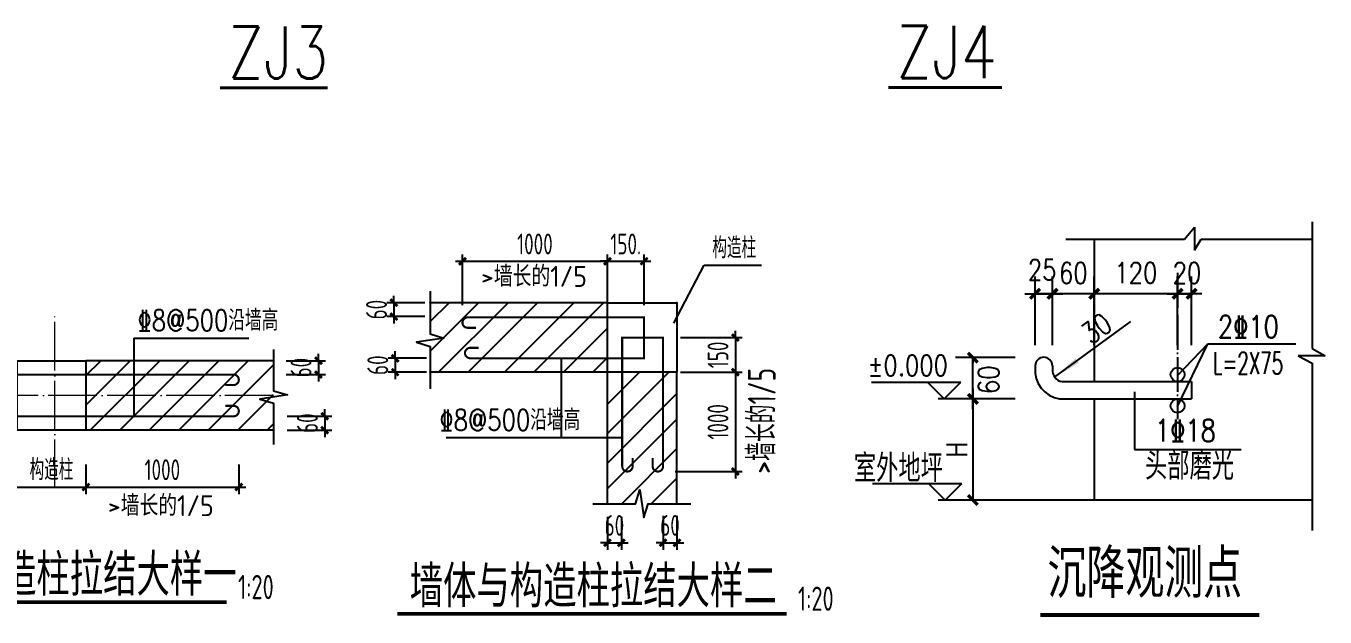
# Model space of a CAD drawing. Extents: x 37237700 to 37865026, y 138877 to 347670.
# Drawn here: x 37284087 to 37321464, y 174871 to 191894 of the extents above; entities that cross this region are included whole.
import ezdxf
from ezdxf.enums import TextEntityAlignment as Align

# ---------------------------------------------------------------- set-up
doc = ezdxf.new("R2010")
doc.units = 0
doc.header["$LTSCALE"] = 1000
doc.header["$MEASUREMENT"] = 0
doc.linetypes.add('DOTE', pattern=[2.42, 2, -0.2, 0.02, -0.2])
doc.layers.get('0').update_dxf_attribs({"linetype": 'CONTINUOUS'})
doc.layers.get('DEFPOINTS').update_dxf_attribs({"linetype": 'CONTINUOUS'})
for name, color, linetype in [('AXIS', 3, 'CONTINUOUS'), ('COLU', 7, 'CONTINUOUS'), ('DIM', 3, 'CONTINUOUS'), ('HATCH', 254, 'CONTINUOUS'), ('NUM', 7, 'CONTINUOUS'), ('PUB_DIM', 3, 'CONTINUOUS'), ('PUB_TEXT', 7, 'CONTINUOUS'), ('REIN', 1, 'CONTINUOUS'), ('TEXT', 7, 'CONTINUOUS'), ('THIN', 7, 'CONTINUOUS')]:
    doc.layers.add(name, color=color, linetype=linetype)
doc.styles.add('_HZS', font='txt.shx', dxfattribs={"width": 0.8, "bigfont": 'hztxt.shx'})
doc.styles.add('_HZTXT', font='txt.shx', dxfattribs={"width": 0.8, "bigfont": 'hztxt.shx'})
doc.styles.add('_TXT', font='SIMPLEX.shx', dxfattribs={"width": 0.6})
doc.styles.add('DIM_FONT', font='SIMPLEX.shx', dxfattribs={"width": 0.8})
doc.styles.add('TSSD_Dimension', font='Tssdeng.shx', dxfattribs={"width": 0.7, "bigfont": 'HZTXT.SHX'})
doc.styles.add('TSSD_Label', font='Tssdeng.shx', dxfattribs={"width": 0.7, "bigfont": 'hztxt.shx'})
doc.styles.add('TSSD_REIN', font='tssdeng.shx', dxfattribs={"width": 0.7, "bigfont": 'tssdchn.shx'})

# ---------------------------------------------------------------- blocks, each defined once
blk = doc.blocks.new('_DIMX')
blk.add_line((-150, 0), (150, 0))
at = {"const_width": 50}
blk.add_lwpolyline([(-70, -70), (70, 70)], dxfattribs=at)
blk = doc.blocks.new('_ARROW')
blk.add_solid([(0, 0), (-1, 0.1), (-1, -0.1)])
blk = doc.blocks.new('_ArchTick')
at = {"color": 0, "linetype": 'ByBlock', "const_width": 0.4}
blk.add_lwpolyline([(-0.5, -0.5), (0.5, 0.5)], dxfattribs=at)

msp = doc.modelspace()

# ---------------------------------------------------------------- linework, layer by layer
at = {"color": 3, "linetype": 'ByBlock'}
for p, q in [((37312549.1, 182341), (37310830, 182341)), ((37311330, 182339), (37311330, 182179)), ((37311330, 181155), (37311330, 181315)), ((37312549.1, 181153), (37310830, 181153)), ((37312549.1, 181153), (37310830, 181153)), ((37311330, 181151), (37311330, 178243.1)), ((37312549.1, 178241.1), (37310830, 178241.1))]:
    msp.add_line(p, q, dxfattribs=at)
for p, q in [((37311330, 181153), (37311330, 182341)), ((37310830, 181153), (37310330.8, 181153)), ((37311330, 178541.1), (37311330, 178241.1)), ((37310830, 178241.1), (37310330.8, 178241.1))]:
    msp.add_line(p, q)
at = {"const_width": 87.5, "elevation": 97.8}
msp.add_lwpolyline([(37289664.7, 190109.3), (37292767.2, 190109.3)], dxfattribs=at)
for points, const_width in [([(37308896.8, 190123), (37312166.4, 190123)], 87.5), ([(37311470, 182201), (37311190, 182481)], 100), ([(37311190, 178381.1), (37311470, 178101.1)], 100), ([(37313269.5, 174930.8), (37319572.5, 174930.8)], 120)]:
    msp.add_lwpolyline(points, dxfattribs=dict(const_width=const_width))
at = {"layer": 'AXIS', "linetype": 'DOTE', "lineweight": 5, "ltscale": 0.7}
for p, q in [((37284916.7, 178583.6), (37284916.7, 183573.5)), ((37291211.1, 181253.5), (37278429.8, 181253.5))]:
    msp.add_line(p, q, dxfattribs=at)
at = {"layer": 'COLU', "linetype": 'ByBlock'}
for p, q in [((37287190.8, 182906.7), (37287190.8, 180653.5)), ((37299486.5, 182290.8), (37299486.5, 180037.6))]:
    msp.add_line(p, q, dxfattribs=at)
at = {"layer": 'DEFPOINTS', "color": 0, "linetype": 'ByBlock'}
for p in [(37313149.1, 182341), (37311330, 181153), (37313149.1, 181153), (37313149.1, 181153), (37311330, 178241.1), (37313149.1, 178241.1)]:
    msp.add_point(p, dxfattribs=at)
at = {"layer": 'DIM'}
for p, q in [((37296445.5, 185115.4), (37301017.1, 185115.4)), ((37296645.5, 183850.4), (37296645.5, 185315.4)), ((37300817.1, 185115.4), (37300617.1, 185115.4)), ((37300817.1, 183850.4), (37300817.1, 185315.4)), ((37300817.1, 183850.4), (37300817.1, 185315.4)), ((37300817.1, 185115.4), (37301870.1, 185115.4)), ((37301870.1, 183850.4), (37301870.1, 185315.4)), ((37301870.1, 185115.4), (37302070.1, 185115.4)), ((37295565.8, 183924.2), (37294472, 183924.2)), ((37294672, 183924.2), (37294672, 184124.2)), ((37294672, 183924.2), (37294672, 183524.2)), ((37295565.8, 183524.2), (37294472, 183524.2)), ((37294672, 183524.2), (37294672, 183324.2)), ((37302917.1, 182918.2), (37304697.5, 182918.2)), ((37304497.5, 182918.2), (37304497.5, 183118.2)), ((37304497.5, 182918.2), (37304497.5, 181924.2)), ((37292502, 182253.5), (37292502, 182453.5)), ((37294709, 182324.2), (37294709, 182524.2)), ((37291577.4, 182253.5), (37292702, 182253.5)), ((37292502, 182253.5), (37292502, 181853.5)), ((37295615.1, 182324.2), (37294509, 182324.2)), ((37294709, 182324.2), (37294709, 181924.2)), ((37304497.5, 182124.2), (37304497.5, 178860.7)), ((37291577.4, 181853.5), (37292702, 181853.5)), ((37292502, 181853.5), (37292502, 181653.5)), ((37295615.1, 181924.2), (37294509, 181924.2)), ((37294709, 181924.2), (37294709, 181724.2)), ((37302917.1, 181924.2), (37304697.5, 181924.2)), ((37302917.1, 181924.2), (37304697.5, 181924.2)), ((37304497.5, 181924.2), (37304497.5, 181724.2)), ((37291601.5, 180653.5), (37292883.8, 180653.5)), ((37292683.8, 180653.5), (37292683.8, 180853.5)), ((37292683.8, 180653.5), (37292683.8, 180253.5)), ((37291601.5, 180253.5), (37292883.8, 180253.5)), ((37292683.8, 180253.5), (37292683.8, 180053.5)), ((37285811.1, 179262.1), (37285811.1, 178413)), ((37285811.1, 179262.1), (37285811.1, 178413)), ((37290211.1, 179262.1), (37290211.1, 178413)), ((37302762.1, 179060.7), (37304697.5, 179060.7)), ((37283629.8, 178613), (37286011.1, 178613)), ((37285611.1, 178613), (37290411.1, 178613)), ((37300817.1, 177753.5), (37300817.1, 176810.2)), ((37301217.1, 177753.5), (37301217.1, 176810.2)), ((37302417.1, 177789.3), (37302417.1, 176810.2)), ((37302817.1, 177789.3), (37302817.1, 176810.2)), ((37300817.1, 177010.2), (37300617.1, 177010.2)), ((37300817.1, 177010.2), (37301217.1, 177010.2)), ((37301217.1, 177010.2), (37301417.1, 177010.2)), ((37302417.1, 177010.2), (37302217.1, 177010.2)), ((37302417.1, 177010.2), (37302817.1, 177010.2)), ((37302817.1, 177010.2), (37303017.1, 177010.2))]:
    msp.add_line(p, q, dxfattribs=at)
at = {"layer": 'HATCH', "color": 0}
for p, q in [((37295718.6, 183379.9), (37296262.9, 183924.2)), ((37295718.6, 182531.4), (37297111.4, 183924.2)), ((37295960, 181924.2), (37297960, 183924.2)), ((37296808.5, 181924.2), (37298808.5, 183924.2)), ((37297852.6, 181924.2), (37299852.6, 183924.2)), ((37298701.1, 181924.2), (37300701.1, 183924.2)), ((37299549.6, 181924.2), (37300817.1, 183191.7)), ((37285811.1, 180975.4), (37287089.2, 182253.5)), ((37285811.1, 181823.9), (37286240.7, 182253.5)), ((37285937.8, 180253.5), (37287937.8, 182253.5)), ((37286786.3, 180253.5), (37288786.3, 182253.5)), ((37287634.8, 180253.5), (37289634.8, 182253.5)), ((37288483.4, 180253.5), (37290483.4, 182253.5)), ((37289331.9, 180253.5), (37291211.1, 182132.7)), ((37300398.2, 181924.2), (37300817.1, 182343.2)), ((37300817.1, 180155.1), (37302586.3, 181924.2)), ((37300817.1, 181003.6), (37301737.7, 181924.2)), ((37290180.4, 180253.5), (37291211.1, 181284.2)), ((37300817.1, 179306.5), (37302817.1, 181306.5)), ((37300817.1, 178572), (37302817.1, 180572)), ((37291028.9, 180253.5), (37291211.1, 180435.7)), ((37301228.9, 178135.3), (37302817.1, 179723.5)), ((37302077.4, 178135.3), (37302817.1, 178874.9))]:
    msp.add_line(p, q, dxfattribs=at)
at = {"layer": 'NUM', "const_width": 100}
for points in [[(37289861.2, 175298.3), (37280003.2, 175298.3)], [(37305971.6, 174963.7), (37294769.9, 174963.7)]]:
    msp.add_lwpolyline(points, dxfattribs=at)
at = {"layer": 'PUB_DIM'}
for p, q in [((37313122, 182705), (37313122, 184681.3)), ((37313622, 182705), (37313622, 184681.3)), ((37313622, 182705), (37313622, 184681.3)), ((37314822, 182705), (37314822, 184681.3)), ((37314822, 182705), (37314822, 184681.3)), ((37317222, 182705), (37317222, 184681.3)), ((37317222, 182705), (37317222, 184681.3)), ((37317622, 182705), (37317622, 184681.3)), ((37313120, 184181.3), (37313118, 184181.3)), ((37313622, 184181.3), (37313122, 184181.3)), ((37313620, 184181.3), (37313618, 184181.3)), ((37314822, 184181.3), (37313622, 184181.3)), ((37313624, 184181.3), (37313626, 184181.3)), ((37317220, 184181.3), (37314824, 184181.3)), ((37314824, 184181.3), (37314826, 184181.3)), ((37317220, 184181.3), (37317218, 184181.3)), ((37317622, 184181.3), (37317222, 184181.3)), ((37317624, 184181.3), (37317626, 184181.3)), ((37313684, 181782.4), (37315879.8, 183381.6)), ((37308412.4, 181636.4), (37310986.1, 181636.4)), ((37310026.1, 181636.4), (37310506.1, 181156.4)), ((37310506.1, 181156.4), (37310986.1, 181636.4)), ((37308443.2, 178721.1), (37311016.9, 178721.1)), ((37310056.9, 178721.1), (37310536.9, 178241.1)), ((37310536.9, 178241.1), (37311016.9, 178721.1))]:
    msp.add_line(p, q, dxfattribs=at)
at = {"layer": 'PUB_TEXT'}
for p, q in [((37321092.7, 186253.1), (37321092.7, 182608.3)), ((37317423.2, 185751.8), (37317711.1, 186097.1)), ((37317711.1, 186097.1), (37317711.1, 185437.1)), ((37314008.2, 185751.8), (37317423.2, 185751.8)), ((37314822, 185751.8), (37314822, 181653)), ((37317711.1, 185437.1), (37317897.4, 185751.8)), ((37317897.4, 185751.8), (37321092.7, 185751.8)), ((37317222, 180932.9), (37318091.7, 182738.7)), ((37317222, 181828.6), (37318091.7, 182738.7)), ((37318091.7, 182738.7), (37320621.4, 182738.7)), ((37321092.7, 182608.3), (37321463.6, 182396.5)), ((37313122, 182105), (37313122, 181972.7)), ((37313622, 182105), (37313622, 181972.7)), ((37320695.4, 182396.5), (37321092.7, 182184.7)), ((37321463.6, 182396.5), (37320695.4, 182396.5)), ((37321092.7, 182184.7), (37321092.7, 177366.6)), ((37313897.3, 181653), (37317622, 181653)), ((37317622, 181653), (37317622, 181153)), ((37315982.9, 181355.2), (37315982.9, 179699.3)), ((37313823.1, 181153), (37317622, 181153)), ((37314822, 181153), (37314822, 178241.1)), ((37315982.9, 179699.3), (37319048.4, 179699.3))]:
    msp.add_line(p, q, dxfattribs=at)
at = {"layer": 'PUB_TEXT', "linetype": 'DOTE', "ltscale": 0.5}
msp.add_line((37317222, 184779.7), (37317222, 180566.6), dxfattribs=at)
at = {"layer": 'PUB_TEXT', "const_width": 60}
msp.add_lwpolyline([(37312521.6, 178241.1), (37321092.7, 178241.1)], dxfattribs=at)
at = {"layer": 'PUB_TEXT'}
for centre in [(37317222, 181853), (37317222, 180953)]:
    msp.add_circle(centre, 200, dxfattribs=at)
for centre, radius, start, end in [((37313955.6, 181975.7), 833.2, 174.39074, 260.84853), ((37313372, 182105), 248, 0, 180), ((37313945.3, 181972.7), 323.3, 174.11612, 261.46389)]:
    msp.add_arc(centre, radius, start, end, dxfattribs=at)
at = {"layer": 'REIN', "const_width": 60}
for points in [[(37297035.5, 183200.4), (37296795.5, 183200.4, -1), (37296795.5, 183500.4), (37301870.1, 183500.4), (37301870.1, 182324.2), (37296868.6, 182324.2, -1), (37296868.6, 182624.2), (37297108.6, 182624.2)], [(37301541.9, 179450.9), (37301541.9, 179210.9, -1), (37301241.9, 179210.9), (37301241.9, 182918.2), (37302417.1, 182918.2), (37302417.1, 179210.7, -1), (37302117.1, 179210.7), (37302117.1, 179450.7)]]:
    msp.add_lwpolyline(points, format="xyb", dxfattribs=at)
at = {"layer": 'REIN', "color": 1, "const_width": 60}
for points in [[(37289821.1, 181553.5), (37290061.1, 181553.5, 1), (37290061.1, 181853.5), (37279579.8, 181853.5, 1), (37279579.8, 181553.5), (37279819.8, 181553.5)], [(37289821.1, 180953.5), (37290061.1, 180953.5, -1), (37290061.1, 180653.5), (37279579.8, 180653.5, -1), (37279579.8, 180953.5), (37279819.8, 180953.5)]]:
    msp.add_lwpolyline(points, format="xyb", dxfattribs=at)
at = {"layer": 'TEXT'}
for p, q in [((37287190.8, 182906.7), (37290503.5, 182906.7)), ((37296173.8, 180037.6), (37301241.9, 180037.6))]:
    msp.add_line(p, q, dxfattribs=at)
msp.add_lwpolyline([(37283829.8, 180253.5), (37283829.8, 182253.5), (37285811.1, 182253.5), (37285811.1, 180253.5)], close=True, dxfattribs=at)
at = {"layer": 'THIN'}
for p, q in [((37302725.1, 183330.3), (37303603.2, 185004)), ((37303603.2, 185004), (37305246.3, 185004))]:
    msp.add_line(p, q, dxfattribs=at)
at = {"layer": 'THIN', "color": 7}
for p, q in [((37300817.1, 183924.2), (37295718.6, 183924.2)), ((37291211.1, 182253.5), (37285811.1, 182253.5)), ((37300817.1, 181924.2), (37295718.6, 181924.2)), ((37300817.1, 178135.3), (37300817.1, 181924.2)), ((37302817.1, 178135.3), (37302817.1, 181924.2)), ((37291211.1, 180253.5), (37285811.1, 180253.5))]:
    msp.add_line(p, q, dxfattribs=at)
for points in [[(37295714.3, 184251.7), (37295714.3, 183025), (37296114.3, 182905), (37295322.8, 182786.3), (37295714.3, 182665), (37295714.3, 181438.4)], [(37291209.5, 182580), (37291209.5, 181387.7), (37291609.5, 181267.7), (37290818, 181149), (37291209.5, 181027.7), (37291209.5, 179835.4)], [(37300393.1, 178133.5), (37301625.8, 178133.5), (37301745.8, 178533.5), (37301864.6, 177742), (37301985.8, 178133.5), (37303218.5, 178133.5)]]:
    msp.add_lwpolyline(points, dxfattribs=at)
msp.add_lwpolyline([(37300817.1, 181924.2), (37300817.1, 183924.2), (37302817.1, 183924.2), (37302817.1, 181924.2)], close=True, dxfattribs=at)
at = {"layer": 'THIN', "color": 0, "linetype": 'ByBlock'}
for p in [(37295718.6, 183924.2), (37300817.1, 183924.2), (37300817.1, 183924.2), (37302817.1, 183924.2), (37295718.6, 181924.2), (37300817.1, 181924.2), (37300817.1, 181924.2), (37300817.1, 178135.3), (37302817.1, 178135.3)]:
    msp.add_point(p, dxfattribs=at)

# ---------------------------------------------------------------- block references
at = {"color": 3, "linetype": 'ByBlock', "xscale": 2, "yscale": 2, "zscale": 2}
for rotation in [270, 90]:
    msp.add_blockref('_DIMX', (37311330, 181153), dxfattribs=dict(at, rotation=rotation))
at = {"layer": 'DIM', "xscale": 200, "yscale": 200, "zscale": 200}
for p, rotation in [((37296645.5, 185115.4), 180), ((37301870.1, 185115.4), 180), ((37294672, 183924.2), 270), ((37294672, 183524.2), 90), ((37304497.5, 182918.2), 270), ((37294709, 182324.2), 270), ((37292502, 182253.5), 270), ((37294709, 181924.2), 90), ((37304497.5, 181924.2), 90), ((37304497.5, 181924.2), 90), ((37292502, 181853.5), 90), ((37292683.8, 180653.5), 270), ((37292683.8, 180253.5), 90), ((37304497.5, 179060.7), 270), ((37285811.1, 178613), 180), ((37301217.1, 177010.2), 180), ((37302817.1, 177010.2), 180)]:
    msp.add_blockref('_ArchTick', p, dxfattribs=dict(at, rotation=rotation))
for p in [(37300817.1, 185115.4), (37300817.1, 185115.4), (37285811.1, 178613), (37290211.1, 178613), (37300817.1, 177010.2), (37302417.1, 177010.2)]:
    msp.add_blockref('_ArchTick', p, dxfattribs=at)
at = {"layer": 'PUB_DIM', "xscale": 2, "yscale": 2, "zscale": 2}
for p in [(37313122, 184181.3), (37313622, 184181.3), (37317222, 184181.3), (37317222, 184181.3)]:
    msp.add_blockref('_DIMX', p, dxfattribs=at)
at = {"layer": 'PUB_DIM'}
for name, p, xscale, yscale, zscale, rotation in [('_DIMX', (37313622, 184181.3), 2, 2, 2, 180), ('_DIMX', (37314822, 184181.3), 2, 2, 2, 180), ('_DIMX', (37314822, 184181.3), 2, 2, 2, 180), ('_DIMX', (37317622, 184181.3), 2, 2, 2, 180), ('_ARROW', (37313684, 181782.4), 799.9999999998886, 799.9999999998886, 799.9999999998886, 216.065717481939)]:
    msp.add_blockref(name, p, dxfattribs=dict(at, xscale=xscale, yscale=yscale, zscale=zscale, rotation=rotation))

# ---------------------------------------------------------------- texts
at = {"style": '_HZS', "width": 0.8}
for s, height, p in [('%%P0.000', 600, (37309459.2, 182116.4)), ('室外地坪', 800, (37309189.2, 179201.1))]:
    msp.add_text(s, height=height, dxfattribs=at).set_placement(p, align=Align.MIDDLE)
for s, height, p in [('头部磨光', 800, (37316285, 178824.7)), ('沉降观测点', 1400, (37313478.7, 175421))]:
    msp.add_text(s, height=height, dxfattribs=at).set_placement(p)
at = {"color": 7, "linetype": 'ByBlock', "char_height": 600, "attachment_point": 5, "rotation": 90, "style": 'DIM_FONT'}
for s, insert in [('\\A1;60', (37311787.3, 181703.1)), ('H', (37310870, 179697.1))]:
    msp.add_mtext(s, dxfattribs=dict(at, insert=insert))
at = {"layer": 'DIM', "color": 7, "char_height": 600, "attachment_point": 5, "style": 'TSSD_Dimension'}
for s, insert in [('\\A1;1000', (37298731.3, 185615.4)), ('\\A1;150.', (37301343.6, 185615.4)), ('\\A1;构造柱', (37304465.4, 185504)), ('\\A1;构造柱', (37284820.5, 179113)), ('\\A1;1000', (37288011.1, 179113)), ('\\A1;60', (37301017.1, 177510.2)), ('\\A1;60', (37302617.1, 177510.2))]:
    msp.add_mtext(s, dxfattribs=dict(at, insert=insert))
at = {"layer": 'DIM', "color": 7, "char_height": 600, "attachment_point": 5, "rotation": 90, "style": 'TSSD_Dimension'}
for s, insert in [('\\A1;60', (37294172, 183724.2)), ('\\A1;150', (37303997.5, 182421.2)), ('\\A1;60', (37292002, 182053.5)), ('\\A1;60', (37294209, 182124.2)), ('\\A1;1000', (37303997.5, 180492.5)), ('\\A1;60', (37292183.8, 180453.5))]:
    msp.add_mtext(s, dxfattribs=dict(at, insert=insert))
at = {"layer": 'PUB_DIM', "style": 'DIM_FONT', "width": 0.8}
msp.add_text('30', height=600, rotation=36.06572, dxfattribs=at).set_placement((37314733.7, 182699.5))
at = {"layer": 'PUB_DIM', "color": 7, "char_height": 600, "attachment_point": 5, "style": 'DIM_FONT'}
for s, insert in [('\\A1;25', (37313325.4, 184869.6)), ('\\A1;60', (37314222, 184781.3)), ('\\A1;120', (37316022, 184782.4)), ('\\A1;20', (37317490.7, 184781.3))]:
    msp.add_mtext(s, dxfattribs=dict(at, insert=insert))
at = {"layer": 'PUB_TEXT'}
for s, height, style, width, p in [('ZJ3', 1500, '_TXT', 0.8, (37289902, 190380.1, 97.8)), ('ZJ4', 1500, '_TXT', 0.8, (37309134.1, 190393.8)), ('2%%13210', 640, '_HZTXT', 0.8, (37318380.8, 182912.1)), ('L=2X75', 640, '_TXT', 0.6, (37318232.9, 181860.8)), ('1%%13218', 640, '_HZTXT', 0.8, (37316569.2, 179922))]:
    msp.add_text(s, height=height, dxfattribs=dict(at, style=style, width=width)).set_placement(p)
at = {"layer": 'TEXT', "style": 'TSSD_REIN'}
for height, rotation, width, p, p2 in [(600, 359.82192, 0.789915, (37297180.4, 184388.4), (37300227.2, 184379)), (800, 89.82192, 0.592436, (37305648.9, 178999.3), (37305658.4, 182046.1)), (600, 359.82192, 0.789915, (37286442.7, 177785.7), (37289489.5, 177776.3))]:
    msp.add_text('>墙长的1/5', height=height, rotation=rotation, dxfattribs=dict(at, width=width)).set_placement(p, p2, align=Align.FIT)
at = {"layer": 'TEXT', "style": '_HZTXT', "width": 0.8}
for p in [(37287296, 183115.7, -381.8), (37295981.9, 180246.6, -381.8)]:
    msp.add_text('%%1328@500沿墙高', height=600, dxfattribs=at).set_placement(p)
at = {"layer": 'TEXT', "style": 'TSSD_Label', "width": 0.8}
for s, p in [('墙体与构造柱拉结大样一', (37284866.7, 175485.6)), ('墙体与构造柱拉结大样二', (37300407.1, 175151.1))]:
    msp.add_text(s, height=1200, dxfattribs=at).set_placement(p, align=Align.CENTER)
at = {"layer": 'TEXT', "color": 0, "linetype": 'ByBlock', "style": 'TSSD_REIN', "width": 0.7}
for p in [(37290189.9, 175174.4), (37306300.3, 174839.8)]:
    msp.add_text('1:20', height=700, dxfattribs=at).set_placement(p, align=Align.BOTTOM_LEFT)

doc.saveas('drawing.dxf')
